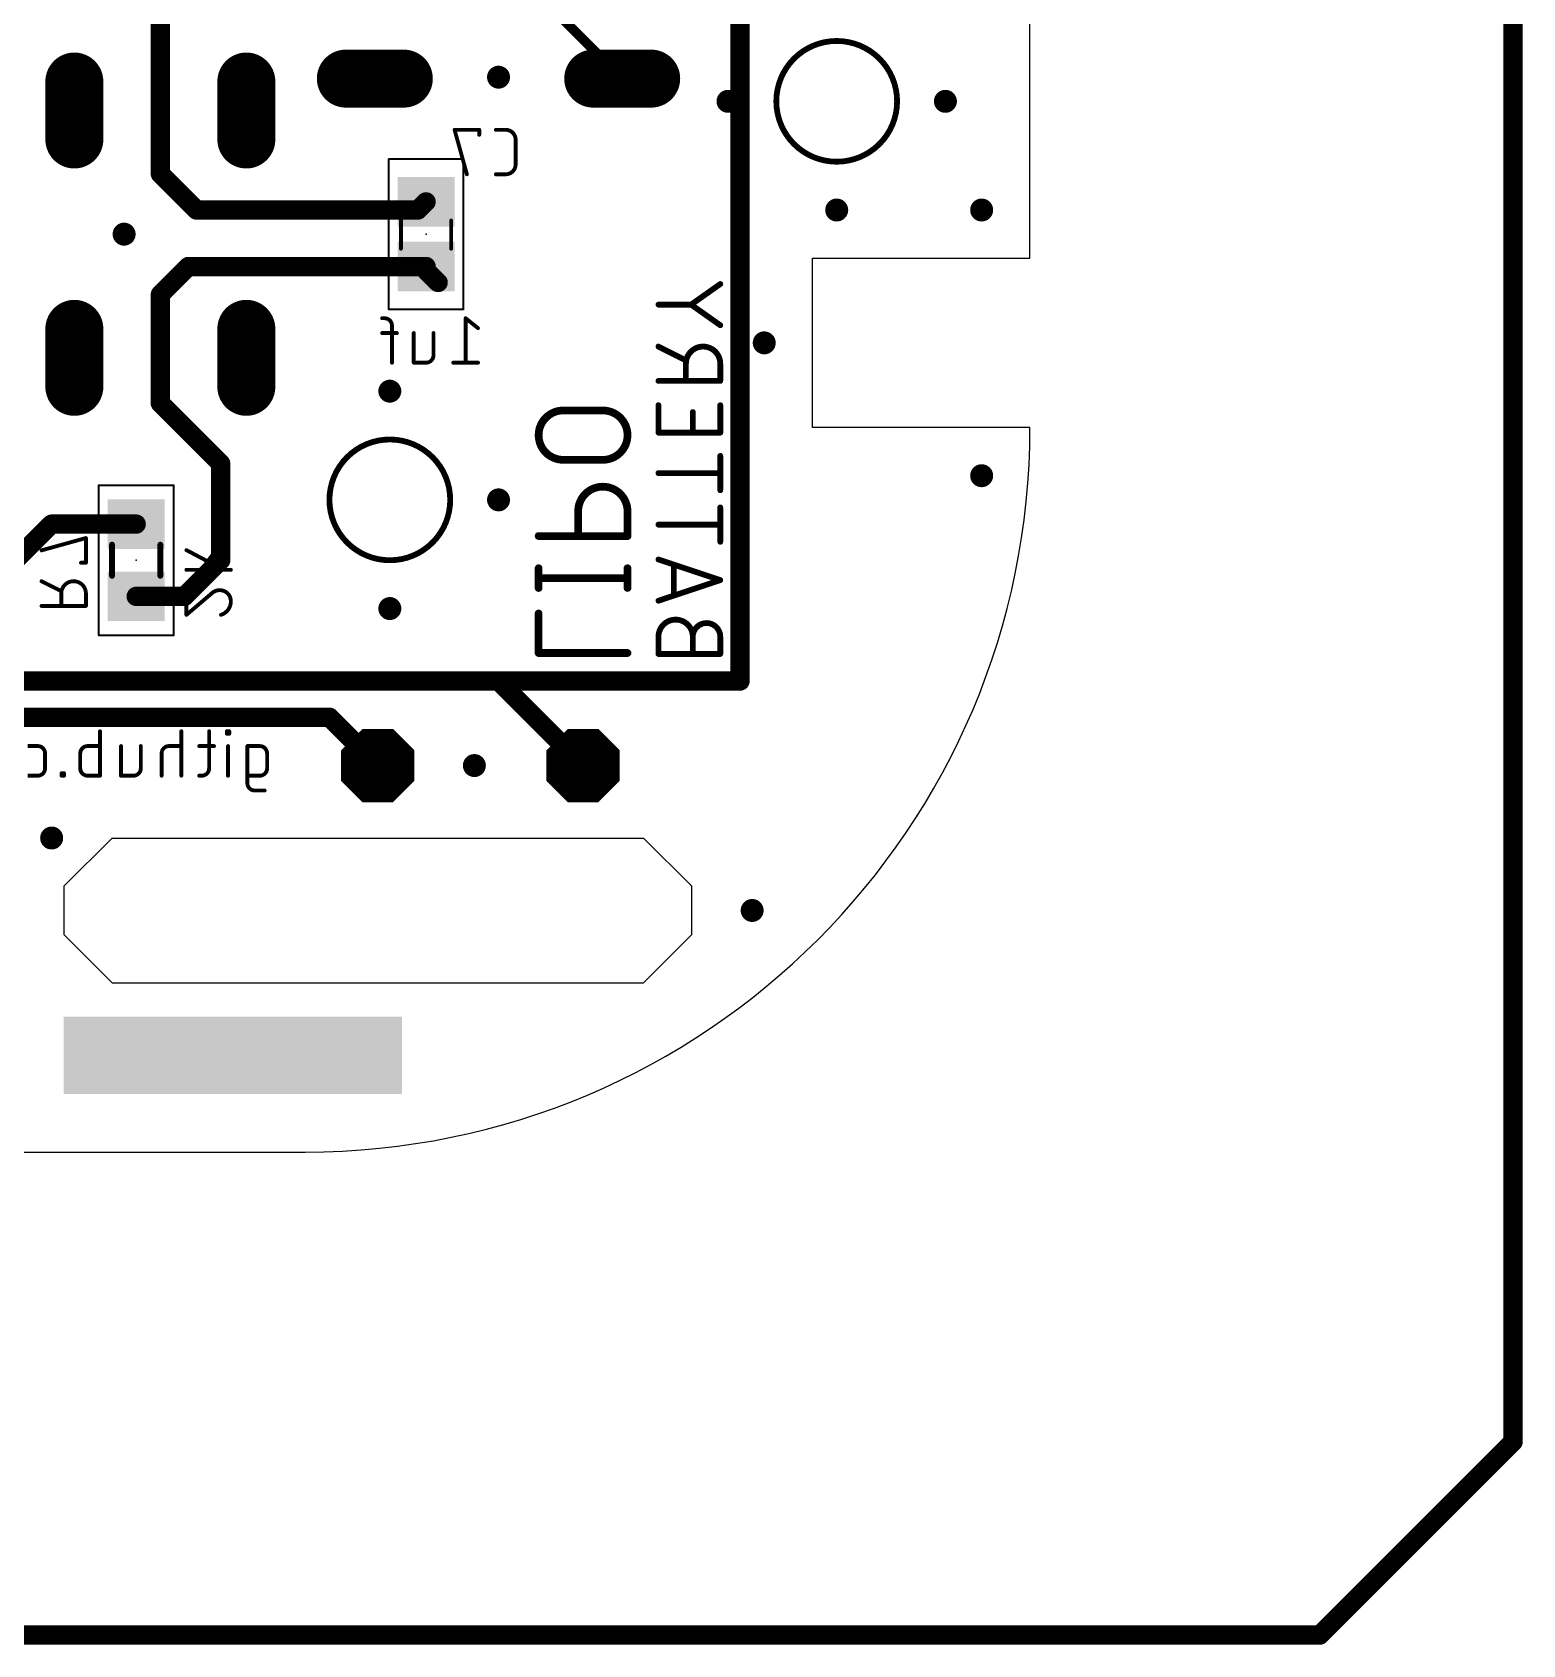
# Model space of a CAD drawing. Extents: x -1.81 to 1.71, y -2.71 to 1.61.
# Drawn here: x 0.167 to 1.71, y -2.71 to -1.041 of the extents above; entities that cross this region are included whole.
import ezdxf

# ---------------------------------------------------------------- set-up
doc = ezdxf.new("R2010")
doc.units = 0
for name, color, linetype in [('16', 175, 'CONTINUOUS'), ('17', 82, 'CONTINUOUS'), ('18', 82, 'CONTINUOUS'), ('20', 30, 'CONTINUOUS'), ('22', 253, 'CONTINUOUS'), ('24', 7, 'CONTINUOUS'), ('26', 253, 'CONTINUOUS'), ('40', 175, 'CONTINUOUS'), ('52', 253, 'CONTINUOUS')]:
    doc.layers.add(name, color=color, linetype=linetype)

# ---------------------------------------------------------------- blocks, each defined once
blk = doc.blocks.new('LONGP100')
at = {"const_width": 1}
blk.add_lwpolyline([(-0.5, 0), (0.5, 0)], dxfattribs=at)
at = {"const_width": 0.5}
for points in [[(-0.5, 0.25, 1), (-0.5, -0.25)], [(0.5, -0.25, 1), (0.5, 0.25)]]:
    blk.add_lwpolyline(points, format="xyb", dxfattribs=at)
blk = doc.blocks.new('RECT')
blk.add_solid([(-0.5, -0.5), (0.5, -0.5), (-0.5, 0.5), (0.5, 0.5)])
blk = doc.blocks.new('OCTAGONP')
at = {"const_width": 0.5}
blk.add_lwpolyline([(-0.25, -0.103553), (-0.25, 0.103553), (-0.103553, 0.25), (0.103553, 0.25), (0.25, 0.103553), (0.25, -0.103553), (0.103553, -0.25), (-0.103553, -0.25), (-0.25, -0.103553), (-0.25, 0.103553)], dxfattribs=at)
blk = doc.blocks.new('ROUNDV')
at = {"const_width": 0.5}
blk.add_lwpolyline([(0, -0.25, 1), (0, 0.25, 1), (0, -0.25)], format="xyb", dxfattribs=at)

msp = doc.modelspace()

# ---------------------------------------------------------------- linework, layer by layer
at = {"layer": '16'}
for points, const_width in [([(1.7, 1.4), (1.7, -2.5)], 0.02), ([(0.778, -1.089), (0.675, -0.986)], 0.01), ([(0.3, -1.025), (0.3, -1.075)], 0.02), ([(0.3, -1.075), (0.3, -1.1875)], 0.02), ([(0.3, -1.1875), (0.3375, -1.225)], 0.02), ([(0.3375, -1.225), (0.566535, -1.225)], 0.02), ([(0.566535, -1.225), (0.575, -1.216535)], 0.02), ([(0.3, -1.3125), (0.329035, -1.283465)], 0.02), ([(0.329035, -1.283465), (0.575, -1.283465)], 0.02), ([(0.575, -1.2875), (0.575, -1.283465)], 0.02), ([(0.5875, -1.3), (0.575, -1.2875)], 0.02), ([(0.3, -1.425), (0.3, -1.3125)], 0.02), ([(0.3625, -1.4875), (0.3, -1.425)], 0.02), ([(0.3625, -1.4875), (0.3625, -1.587402)], 0.02), ([(0.187402, -1.550098), (0.15, -1.5875)], 0.02), ([(0.275, -1.550098), (0.187402, -1.550098)], 0.02), ([(0.3625, -1.587402), (0.325, -1.624902)], 0.02), ([(0.325, -1.624902), (0.275, -1.624902)], 0.02), ([(0.65, -1.7125), (-0.6375, -1.7125)], 0.02), ([(0.7375, -1.8), (0.65, -1.7125)], 0.02), ([(-0.6625, -1.75), (0.475, -1.75)], 0.02), ([(0.475, -1.75), (0.525, -1.8)], 0.02), ([(1.7, -2.5), (1.5, -2.7)], 0.02), ([(1.5, -2.7), (-1.6, -2.7)], 0.02)]:
    msp.add_lwpolyline(points, dxfattribs=dict(at, const_width=const_width))
for points, const_width in [([(0.305, -1.075, 1), (0.295, -1.075)], 0.01), ([(0.295, -1.075, 1), (0.305, -1.075)], 0.01), ([(0.776232, -1.090768, 1), (0.779768, -1.087232)], 0.005), ([(0.303536, -1.183964, 1), (0.296464, -1.191036)], 0.01), ([(0.295, -1.1875, 1), (0.305, -1.1875)], 0.01), ([(0.3375, -1.22, 1), (0.3375, -1.23)], 0.01), ([(0.333964, -1.228536, 1), (0.341036, -1.221464)], 0.01), ([(0.563, -1.221464, 1), (0.570071, -1.228536)], 0.01), ([(0.566535, -1.23, 1), (0.566535, -1.22)], 0.01), ([(0.578536, -1.220071, 1), (0.571464, -1.213)], 0.01), ([(0.329035, -1.278465, 1), (0.329035, -1.288465)], 0.01), ([(0.332571, -1.287, 1), (0.3255, -1.279929)], 0.01), ([(0.578536, -1.283964, 1), (0.571464, -1.291036)], 0.01), ([(0.58, -1.283465, 1), (0.57, -1.283465)], 0.01), ([(0.57, -1.2875, 1), (0.58, -1.2875)], 0.01), ([(0.575, -1.288465, 1), (0.575, -1.278465)], 0.01), ([(0.583964, -1.303536, 1), (0.591036, -1.296464)], 0.01), ([(0.296464, -1.308964, 1), (0.303536, -1.316036)], 0.01), ([(0.305, -1.3125, 1), (0.295, -1.3125)], 0.01), ([(0.303536, -1.421464, 1), (0.296464, -1.428536)], 0.01), ([(0.295, -1.425, 1), (0.305, -1.425)], 0.01), ([(0.3675, -1.4875, 1), (0.3575, -1.4875)], 0.01), ([(0.358964, -1.491036, 1), (0.366036, -1.483964)], 0.01), ([(0.187402, -1.545098, 1), (0.187402, -1.555098)], 0.01), ([(0.190937, -1.553634, 1), (0.183866, -1.546563)], 0.01), ([(0.275, -1.555098, 1), (0.275, -1.545098)], 0.01), ([(0.3575, -1.587402, 1), (0.3675, -1.587402)], 0.01), ([(0.366036, -1.590937, 1), (0.358964, -1.583866)], 0.01), ([(0.275, -1.619902, 1), (0.275, -1.629902)], 0.01), ([(0.321464, -1.621366, 1), (0.328536, -1.628437)], 0.01), ([(0.325, -1.629902, 1), (0.325, -1.619902)], 0.01), ([(0.653536, -1.708964, 1), (0.646464, -1.716036)], 0.01), ([(0.65, -1.7175, 1), (0.65, -1.7075)], 0.01), ([(0.478536, -1.746464, 1), (0.471464, -1.753536)], 0.01), ([(0.475, -1.755, 1), (0.475, -1.745)], 0.01), ([(0.521464, -1.803536, 1), (0.528536, -1.796464)], 0.01), ([(0.733964, -1.803536, 1), (0.741036, -1.796464)], 0.01), ([(1.695, -2.5, 1), (1.705, -2.5)], 0.01), ([(1.703536, -2.503536, 1), (1.696464, -2.496464)], 0.01), ([(1.496464, -2.696464, 1), (1.503536, -2.703536)], 0.01), ([(1.5, -2.705, 1), (1.5, -2.695)], 0.01)]:
    msp.add_lwpolyline(points, format="xyb", dxfattribs=dict(at, const_width=const_width))
at = {"layer": '20'}
for p, q in [((1.2, -1.275), (1.2, -0.05)), ((0.975, -1.45), (0.975, -1.275)), ((0.975, -1.275), (1.2, -1.275)), ((1.2, -1.45), (0.975, -1.45)), ((0.2, -1.925), (0.25, -1.875)), ((0.25, -1.875), (0.8, -1.875)), ((0.85, -1.925), (0.8, -1.875)), ((0.2, -1.925), (0.2, -1.975)), ((0.85, -1.975), (0.85, -1.925)), ((0.2, -1.975), (0.25, -2.025)), ((0.8, -2.025), (0.85, -1.975)), ((0.25, -2.025), (0.8, -2.025)), ((-0.45, -2.2), (0.45, -2.2))]:
    msp.add_line(p, q, dxfattribs=at)
at = {"layer": '20', "const_width": 0.006}
for points in [[(1, -1.175, 1), (1, -1.05, 1), (1, -1.175)], [(0.5375, -1.5875, 1), (0.5375, -1.4625, 1), (0.5375, -1.5875)]]:
    msp.add_lwpolyline(points, format="xyb", dxfattribs=at)
at = {"layer": '20'}
msp.add_arc((0.45, -1.45), 0.75, 270, 0, dxfattribs=at)
at = {"layer": '22'}
for points, const_width in [([(0.9, -0.9125), (0.9, -1.7125)], 0.02), ([(0.849278, -1.322927), (0.8795, -1.301594)], 0.006), ([(0.532056, -1.337), (0.5295, -1.337)], 0.004), ([(0.628744, -1.347222), (0.615967, -1.337)], 0.004), ([(0.615967, -1.337), (0.615967, -1.383)], 0.004), ([(0.8155, -1.322927), (0.849278, -1.322927)], 0.006), ([(0.8795, -1.34426), (0.849278, -1.322927)], 0.006), ([(0.544833, -1.352333), (0.5295, -1.352333)], 0.004), ([(0.539722, -1.383), (0.539722, -1.344667)], 0.004), ([(0.562244, -1.383), (0.562244, -1.352333)], 0.004), ([(0.582689, -1.352333), (0.582689, -1.375333)], 0.004), ([(0.8155, -1.366329), (0.843944, -1.380551)], 0.006), ([(0.575022, -1.383), (0.562244, -1.383)], 0.004), ([(0.628744, -1.383), (0.603189, -1.383)], 0.004), ([(0.843944, -1.384107), (0.843944, -1.401884)], 0.006), ([(0.8795, -1.401884), (0.8795, -1.384107)], 0.006), ([(0.8155, -1.401884), (0.8795, -1.401884)], 0.006), ([(0.757944, -1.432465), (0.717055, -1.432465)], 0.008), ([(0.8155, -1.427018), (0.8155, -1.455463)], 0.006), ([(0.851055, -1.455463), (0.851055, -1.434129)], 0.006), ([(0.8795, -1.455463), (0.8795, -1.427018)], 0.006), ([(0.8155, -1.455463), (0.8795, -1.455463)], 0.006), ([(0.717055, -1.483576), (0.757944, -1.483576)], 0.008), ([(0.8795, -1.515069), (0.8795, -1.479513)], 0.006), ([(0.8155, -1.497291), (0.8795, -1.497291)], 0.006), ([(0.732389, -1.5369), (0.732389, -1.562455)], 0.008), ([(0.7835, -1.562455), (0.7835, -1.5369)], 0.008), ([(0.8795, -1.568404), (0.8795, -1.532848)], 0.006), ([(0.8155, -1.550626), (0.8795, -1.550626)], 0.006), ([(0.6915, -1.562455), (0.7835, -1.562455)], 0.008), ([(0.327, -1.577), (0.348722, -1.5885)], 0.004), ([(0.357667, -1.577), (0.342333, -1.597444)], 0.004), ([(0.8795, -1.608064), (0.8155, -1.586731)], 0.006), ([(0.327, -1.597444), (0.373, -1.597444)], 0.004), ([(0.6915, -1.616203), (0.6915, -1.595758)], 0.008), ([(0.7835, -1.60598), (0.6915, -1.60598)], 0.008), ([(0.7835, -1.616203), (0.7835, -1.595758)], 0.008), ([(0.8315, -1.592064), (0.8315, -1.624064)], 0.006), ([(0.327, -1.644033), (0.327, -1.618478)], 0.004), ([(0.8155, -1.629397), (0.8795, -1.608064)], 0.006), ([(0.352555, -1.622311), (0.327, -1.644033)], 0.004), ([(0.6915, -1.6835), (0.6915, -1.642611)], 0.008), ([(0.8155, -1.666722), (0.8155, -1.6845)], 0.006), ([(0.851055, -1.6845), (0.851055, -1.666722)], 0.006), ([(0.8795, -1.6845), (0.8795, -1.666722)], 0.006), ([(0.7835, -1.6835), (0.6915, -1.6835)], 0.008), ([(0.8155, -1.6845), (0.8795, -1.6845)], 0.006), ([(0.9, -1.7125), (-0.5625, -1.7125)], 0.02), ([(0.237537, -1.7645), (0.237537, -1.8105)], 0.004), ([(0.321768, -1.8105), (0.321768, -1.7645)], 0.004), ([(0.350465, -1.7645), (0.350465, -1.802833)], 0.004), ([(0.371324, -1.7645), (0.368768, -1.7645)], 0.004), ([(0.368768, -1.7645), (0.368768, -1.767056)], 0.004), ([(0.368768, -1.767056), (0.371324, -1.767056)], 0.004), ([(0.371324, -1.767056), (0.371324, -1.7645)], 0.004), ([(0.17305, -1.779833), (0.162828, -1.779833)], 0.004), ([(0.180716, -1.802833), (0.180716, -1.7875)], 0.004), ([(0.217092, -1.802833), (0.217092, -1.7875)], 0.004), ([(0.224759, -1.779833), (0.237537, -1.779833)], 0.004), ([(0.259324, -1.8105), (0.259324, -1.779833)], 0.004), ([(0.279768, -1.779833), (0.279768, -1.802833)], 0.004), ([(0.301324, -1.7875), (0.301324, -1.8105)], 0.004), ([(0.321768, -1.779833), (0.308991, -1.779833)], 0.004), ([(0.355577, -1.779833), (0.340243, -1.779833)], 0.004), ([(0.370046, -1.8105), (0.370046, -1.779833)], 0.004), ([(0.402833, -1.779833), (0.390056, -1.779833)], 0.004), ([(0.390056, -1.779833), (0.390056, -1.818167)], 0.004), ([(0.4105, -1.802833), (0.4105, -1.7875)], 0.004), ([(0.162828, -1.8105), (0.17305, -1.8105)], 0.004), ([(0.200324, -1.807945), (0.197769, -1.807945)], 0.004), ([(0.197769, -1.807945), (0.197769, -1.8105)], 0.004), ([(0.197769, -1.8105), (0.200324, -1.8105)], 0.004), ([(0.200324, -1.8105), (0.200324, -1.807945)], 0.004), ([(0.237537, -1.8105), (0.224759, -1.8105)], 0.004), ([(0.272102, -1.8105), (0.259324, -1.8105)], 0.004), ([(0.342799, -1.8105), (0.340243, -1.8105)], 0.004), ([(0.390056, -1.8105), (0.402833, -1.8105)], 0.004), ([(0.397722, -1.825833), (0.407945, -1.825833)], 0.004)]:
    msp.add_lwpolyline(points, dxfattribs=dict(at, const_width=const_width))
for points, const_width in [([(0.880365, -1.302819, 1), (0.878635, -1.300368)], 0.003), ([(0.5295, -1.336, 1), (0.5295, -1.338)], 0.002), ([(0.539722, -1.344667, 0.414204), (0.532056, -1.337)], 0.004), ([(0.532056, -1.336, 1), (0.532056, -1.338)], 0.002), ([(0.532056, -1.338, 1), (0.532056, -1.336)], 0.002), ([(0.616591, -1.336219, 1), (0.615342, -1.337781)], 0.002), ([(0.616967, -1.337, 1), (0.614967, -1.337)], 0.002), ([(0.8155, -1.321427, 1), (0.8155, -1.324427)], 0.003), ([(0.850143, -1.321701, 1), (0.848413, -1.324152)], 0.003), ([(0.848413, -1.321701, 1), (0.850143, -1.324152)], 0.003), ([(0.849278, -1.324427, 1), (0.849278, -1.321427)], 0.003), ([(0.5295, -1.351333, 1), (0.5295, -1.353333)], 0.002), ([(0.540722, -1.344667, 1), (0.538722, -1.344667)], 0.002), ([(0.538722, -1.344667, 1), (0.540722, -1.344667)], 0.002), ([(0.544833, -1.353333, 1), (0.544833, -1.351333)], 0.002), ([(0.563244, -1.352333, 1), (0.561244, -1.352333)], 0.002), ([(0.583689, -1.352333, 1), (0.581689, -1.352333)], 0.002), ([(0.62812, -1.348003, 1), (0.629369, -1.346441)], 0.002), ([(0.878635, -1.345486, 1), (0.880365, -1.343035)], 0.003), ([(0.816171, -1.364987, 1), (0.814829, -1.367671)], 0.003), ([(0.8795, -1.384107, 1), (0.843944, -1.384107)], 0.006), ([(0.538722, -1.383, 1), (0.540722, -1.383)], 0.002), ([(0.562244, -1.382, 1), (0.562244, -1.384)], 0.002), ([(0.561244, -1.383, 1), (0.563244, -1.383)], 0.002), ([(0.575022, -1.383, 0.414214), (0.582689, -1.375333)], 0.004), ([(0.575022, -1.382, 1), (0.575022, -1.384)], 0.002), ([(0.575022, -1.384, 1), (0.575022, -1.382)], 0.002), ([(0.583689, -1.375333, 1), (0.581689, -1.375333)], 0.002), ([(0.581689, -1.375333, 1), (0.583689, -1.375333)], 0.002), ([(0.603189, -1.382, 1), (0.603189, -1.384)], 0.002), ([(0.614967, -1.383, 1), (0.616967, -1.383)], 0.002), ([(0.628744, -1.384, 1), (0.628744, -1.382)], 0.002), ([(0.845444, -1.384107, 1), (0.842444, -1.384107)], 0.003), ([(0.842444, -1.384107, 1), (0.845444, -1.384107)], 0.003), ([(0.843274, -1.381893, 1), (0.844615, -1.37921)], 0.003), ([(0.881, -1.384107, 1), (0.878, -1.384107)], 0.003), ([(0.878, -1.384107, 1), (0.881, -1.384107)], 0.003), ([(0.8155, -1.400384, 1), (0.8155, -1.403384)], 0.003), ([(0.842444, -1.401884, 1), (0.845444, -1.401884)], 0.003), ([(0.878, -1.401884, 1), (0.881, -1.401884)], 0.003), ([(0.8795, -1.403384, 1), (0.8795, -1.400384)], 0.003), ([(0.717055, -1.432465, 1), (0.717055, -1.483576)], 0.008), ([(0.717055, -1.430465, 1), (0.717055, -1.434465)], 0.004), ([(0.717055, -1.434465, 1), (0.717055, -1.430465)], 0.004), ([(0.757944, -1.483576, 1), (0.757944, -1.432465)], 0.008), ([(0.757944, -1.430465, 1), (0.757944, -1.434465)], 0.004), ([(0.757944, -1.434465, 1), (0.757944, -1.430465)], 0.004), ([(0.817, -1.427018, 1), (0.814, -1.427018)], 0.003), ([(0.852555, -1.434129, 1), (0.849555, -1.434129)], 0.003), ([(0.881, -1.427018, 1), (0.878, -1.427018)], 0.003), ([(0.8155, -1.453963, 1), (0.8155, -1.456963)], 0.003), ([(0.814, -1.455463, 1), (0.817, -1.455463)], 0.003), ([(0.849555, -1.455463, 1), (0.852555, -1.455463)], 0.003), ([(0.878, -1.455463, 1), (0.881, -1.455463)], 0.003), ([(0.8795, -1.456963, 1), (0.8795, -1.453963)], 0.003), ([(0.717055, -1.481576, 1), (0.717055, -1.485576)], 0.004), ([(0.717055, -1.485576, 1), (0.717055, -1.481576)], 0.004), ([(0.757944, -1.481576, 1), (0.757944, -1.485576)], 0.004), ([(0.757944, -1.485576, 1), (0.757944, -1.481576)], 0.004), ([(0.881, -1.479513, 1), (0.878, -1.479513)], 0.003), ([(0.8155, -1.495791, 1), (0.8155, -1.498791)], 0.003), ([(0.8795, -1.498791, 1), (0.8795, -1.495791)], 0.003), ([(0.7835, -1.5369, 1), (0.732389, -1.5369)], 0.008), ([(0.878, -1.515069, 1), (0.881, -1.515069)], 0.003), ([(0.734389, -1.5369, 1), (0.730389, -1.5369)], 0.004), ([(0.730389, -1.5369, 1), (0.734389, -1.5369)], 0.004), ([(0.7855, -1.5369, 1), (0.7815, -1.5369)], 0.004), ([(0.7815, -1.5369, 1), (0.7855, -1.5369)], 0.004), ([(0.881, -1.532848, 1), (0.878, -1.532848)], 0.003), ([(0.8155, -1.549126, 1), (0.8155, -1.552126)], 0.003), ([(0.8795, -1.552126, 1), (0.8795, -1.549126)], 0.003), ([(0.6915, -1.560455, 1), (0.6915, -1.564455)], 0.004), ([(0.730389, -1.562455, 1), (0.734389, -1.562455)], 0.004), ([(0.7815, -1.562455, 1), (0.7855, -1.562455)], 0.004), ([(0.7835, -1.564455, 1), (0.7835, -1.560455)], 0.004), ([(0.878, -1.568404, 1), (0.881, -1.568404)], 0.003), ([(0.327468, -1.576116, 1), (0.326532, -1.577884)], 0.002), ([(0.358467, -1.5776, 1), (0.356867, -1.5764)], 0.002), ([(0.815974, -1.585308, 1), (0.815026, -1.588154)], 0.003), ([(0.327, -1.596444, 1), (0.327, -1.598444)], 0.002), ([(0.341533, -1.596844, 1), (0.343133, -1.598044)], 0.002), ([(0.348254, -1.589384, 1), (0.34919, -1.587616)], 0.002), ([(0.373, -1.598444, 1), (0.373, -1.596444)], 0.002), ([(0.6935, -1.595758, 1), (0.6895, -1.595758)], 0.004), ([(0.6915, -1.60398, 1), (0.6915, -1.60798)], 0.004), ([(0.7855, -1.595758, 1), (0.7815, -1.595758)], 0.004), ([(0.7835, -1.60798, 1), (0.7835, -1.60398)], 0.004), ([(0.833, -1.592064, 1), (0.83, -1.592064)], 0.003), ([(0.328, -1.618478, 1), (0.326, -1.618478)], 0.002), ([(0.3615, -1.618478, 0.205252), (0.352555, -1.622311)], 0.004), ([(0.373, -1.629978, 0.414214), (0.3615, -1.618478)], 0.004), ([(0.3615, -1.617478, 1), (0.3615, -1.619478)], 0.002), ([(0.3615, -1.619478, 1), (0.3615, -1.617478)], 0.002), ([(0.6895, -1.616203, 1), (0.6935, -1.616203)], 0.004), ([(0.7815, -1.616203, 1), (0.7855, -1.616203)], 0.004), ([(0.879974, -1.609487, 1), (0.879026, -1.606641)], 0.003), ([(0.879026, -1.609487, 1), (0.879974, -1.606641)], 0.003), ([(0.351831, -1.621621, 1), (0.35328, -1.623001)], 0.002), ([(0.353203, -1.623073, 1), (0.351908, -1.621549)], 0.002), ([(0.362778, -1.644033, 0.325189), (0.373, -1.629978)], 0.004), ([(0.374, -1.629978, 1), (0.372, -1.629978)], 0.002), ([(0.372, -1.629978, 1), (0.374, -1.629978)], 0.002), ([(0.815026, -1.627974, 1), (0.815974, -1.63082)], 0.003), ([(0.83, -1.624064, 1), (0.833, -1.624064)], 0.003), ([(0.326352, -1.643271, 1), (0.327648, -1.644795)], 0.002), ([(0.326, -1.644033, 1), (0.328, -1.644033)], 0.002), ([(0.36247, -1.643082, 1), (0.363086, -1.644985)], 0.002), ([(0.6935, -1.642611, 1), (0.6895, -1.642611)], 0.004), ([(0.851055, -1.666722, 1), (0.8155, -1.666722)], 0.006), ([(0.8795, -1.666722, 1), (0.851055, -1.666722)], 0.006), ([(0.817, -1.666722, 1), (0.814, -1.666722)], 0.003), ([(0.814, -1.666722, 1), (0.817, -1.666722)], 0.003), ([(0.852555, -1.666722, 1), (0.849555, -1.666722)], 0.003), ([(0.849555, -1.666722, 1), (0.852555, -1.666722)], 0.003), ([(0.849555, -1.666722, 1), (0.852555, -1.666722)], 0.003), ([(0.881, -1.666722, 1), (0.878, -1.666722)], 0.003), ([(0.878, -1.666722, 1), (0.881, -1.666722)], 0.003), ([(0.6915, -1.6815, 1), (0.6915, -1.6855)], 0.004), ([(0.6895, -1.6835, 1), (0.6935, -1.6835)], 0.004), ([(0.7835, -1.6855, 1), (0.7835, -1.6815)], 0.004), ([(0.8155, -1.683, 1), (0.8155, -1.686)], 0.003), ([(0.814, -1.6845, 1), (0.817, -1.6845)], 0.003), ([(0.849555, -1.6845, 1), (0.852555, -1.6845)], 0.003), ([(0.878, -1.6845, 1), (0.881, -1.6845)], 0.003), ([(0.8795, -1.686, 1), (0.8795, -1.683)], 0.003), ([(0.895, -1.7125, 1), (0.905, -1.7125)], 0.01), ([(0.9, -1.7175, 1), (0.9, -1.7075)], 0.01), ([(0.238537, -1.7645, 1), (0.236537, -1.7645)], 0.002), ([(0.322768, -1.7645, 1), (0.320768, -1.7645)], 0.002), ([(0.351465, -1.7645, 1), (0.349465, -1.7645)], 0.002), ([(0.368768, -1.7635, 1), (0.368768, -1.7655)], 0.002), ([(0.369768, -1.7645, 1), (0.367768, -1.7645)], 0.002), ([(0.368768, -1.766056, 1), (0.368768, -1.768056)], 0.002), ([(0.367768, -1.767056, 1), (0.369768, -1.767056)], 0.002), ([(0.372324, -1.7645, 1), (0.370324, -1.7645)], 0.002), ([(0.370324, -1.767056, 1), (0.372324, -1.767056)], 0.002), ([(0.371324, -1.7655, 1), (0.371324, -1.7635)], 0.002), ([(0.371324, -1.768056, 1), (0.371324, -1.766056)], 0.002), ([(0.180716, -1.7875, 0.414214), (0.17305, -1.779833)], 0.004), ([(0.17305, -1.778833, 1), (0.17305, -1.780833)], 0.002), ([(0.17305, -1.780833, 1), (0.17305, -1.778833)], 0.002), ([(0.181716, -1.7875, 1), (0.179716, -1.7875)], 0.002), ([(0.224759, -1.779833, 0.414218), (0.217092, -1.7875)], 0.004), ([(0.218092, -1.7875, 1), (0.216092, -1.7875)], 0.002), ([(0.224759, -1.778833, 1), (0.224759, -1.780833)], 0.002), ([(0.224759, -1.780833, 1), (0.224759, -1.778833)], 0.002), ([(0.237537, -1.780833, 1), (0.237537, -1.778833)], 0.002), ([(0.260324, -1.779833, 1), (0.258324, -1.779833)], 0.002), ([(0.280768, -1.779833, 1), (0.278768, -1.779833)], 0.002), ([(0.308991, -1.779833, 0.414204), (0.301324, -1.7875)], 0.004), ([(0.302324, -1.7875, 1), (0.300324, -1.7875)], 0.002), ([(0.308991, -1.778833, 1), (0.308991, -1.780833)], 0.002), ([(0.308991, -1.780833, 1), (0.308991, -1.778833)], 0.002), ([(0.321768, -1.780833, 1), (0.321768, -1.778833)], 0.002), ([(0.340243, -1.778833, 1), (0.340243, -1.780833)], 0.002), ([(0.355577, -1.780833, 1), (0.355577, -1.778833)], 0.002), ([(0.371046, -1.779833, 1), (0.369046, -1.779833)], 0.002), ([(0.390056, -1.778833, 1), (0.390056, -1.780833)], 0.002), ([(0.391056, -1.779833, 1), (0.389056, -1.779833)], 0.002), ([(0.4105, -1.7875, 0.414214), (0.402833, -1.779833)], 0.004), ([(0.402833, -1.778833, 1), (0.402833, -1.780833)], 0.002), ([(0.402833, -1.780833, 1), (0.402833, -1.778833)], 0.002), ([(0.4115, -1.7875, 1), (0.4095, -1.7875)], 0.002), ([(0.17305, -1.8105, 0.414214), (0.180716, -1.802833)], 0.004), ([(0.179716, -1.7875, 1), (0.181716, -1.7875)], 0.002), ([(0.181716, -1.802833, 1), (0.179716, -1.802833)], 0.002), ([(0.179716, -1.802833, 1), (0.181716, -1.802833)], 0.002), ([(0.216092, -1.7875, 1), (0.218092, -1.7875)], 0.002), ([(0.217092, -1.802833, 0.414204), (0.224759, -1.8105)], 0.004), ([(0.218092, -1.802833, 1), (0.216092, -1.802833)], 0.002), ([(0.216092, -1.802833, 1), (0.218092, -1.802833)], 0.002), ([(0.272102, -1.8105, 0.414214), (0.279768, -1.802833)], 0.004), ([(0.280768, -1.802833, 1), (0.278768, -1.802833)], 0.002), ([(0.278768, -1.802833, 1), (0.280768, -1.802833)], 0.002), ([(0.300324, -1.7875, 1), (0.302324, -1.7875)], 0.002), ([(0.342799, -1.8105, 0.414214), (0.350465, -1.802833)], 0.004), ([(0.351465, -1.802833, 1), (0.349465, -1.802833)], 0.002), ([(0.349465, -1.802833, 1), (0.351465, -1.802833)], 0.002), ([(0.402833, -1.8105, 0.414214), (0.4105, -1.802833)], 0.004), ([(0.4095, -1.7875, 1), (0.4115, -1.7875)], 0.002), ([(0.4115, -1.802833, 1), (0.4095, -1.802833)], 0.002), ([(0.4095, -1.802833, 1), (0.4115, -1.802833)], 0.002), ([(0.17305, -1.8095, 1), (0.17305, -1.8115)], 0.002), ([(0.17305, -1.8115, 1), (0.17305, -1.8095)], 0.002), ([(0.197769, -1.806945, 1), (0.197769, -1.808945)], 0.002), ([(0.198769, -1.807945, 1), (0.196769, -1.807945)], 0.002), ([(0.197769, -1.8095, 1), (0.197769, -1.8115)], 0.002), ([(0.196769, -1.8105, 1), (0.198769, -1.8105)], 0.002), ([(0.201324, -1.807945, 1), (0.199324, -1.807945)], 0.002), ([(0.199324, -1.8105, 1), (0.201324, -1.8105)], 0.002), ([(0.200324, -1.808945, 1), (0.200324, -1.806945)], 0.002), ([(0.200324, -1.8115, 1), (0.200324, -1.8095)], 0.002), ([(0.224759, -1.8095, 1), (0.224759, -1.8115)], 0.002), ([(0.224759, -1.8115, 1), (0.224759, -1.8095)], 0.002), ([(0.236537, -1.8105, 1), (0.238537, -1.8105)], 0.002), ([(0.237537, -1.8115, 1), (0.237537, -1.8095)], 0.002), ([(0.259324, -1.8095, 1), (0.259324, -1.8115)], 0.002), ([(0.258324, -1.8105, 1), (0.260324, -1.8105)], 0.002), ([(0.272102, -1.8095, 1), (0.272102, -1.8115)], 0.002), ([(0.272102, -1.8115, 1), (0.272102, -1.8095)], 0.002), ([(0.300324, -1.8105, 1), (0.302324, -1.8105)], 0.002), ([(0.320768, -1.8105, 1), (0.322768, -1.8105)], 0.002), ([(0.340243, -1.8095, 1), (0.340243, -1.8115)], 0.002), ([(0.342799, -1.8095, 1), (0.342799, -1.8115)], 0.002), ([(0.342799, -1.8115, 1), (0.342799, -1.8095)], 0.002), ([(0.369046, -1.8105, 1), (0.371046, -1.8105)], 0.002), ([(0.390056, -1.8095, 1), (0.390056, -1.8115)], 0.002), ([(0.390056, -1.818167, 0.414218), (0.397722, -1.825833)], 0.004), ([(0.391056, -1.818167, 1), (0.389056, -1.818167)], 0.002), ([(0.389056, -1.818167, 1), (0.391056, -1.818167)], 0.002), ([(0.402833, -1.8095, 1), (0.402833, -1.8115)], 0.002), ([(0.402833, -1.8115, 1), (0.402833, -1.8095)], 0.002), ([(0.397722, -1.824833, 1), (0.397722, -1.826833)], 0.002), ([(0.397722, -1.826833, 1), (0.397722, -1.824833)], 0.002), ([(0.407945, -1.826833, 1), (0.407945, -1.824833)], 0.002)]:
    msp.add_lwpolyline(points, format="xyb", dxfattribs=dict(at, const_width=const_width))
at = {"layer": '24'}
for p in [(0.575, -1.25), (0.275, -1.5875)]:
    msp.add_point(p, dxfattribs=at)
at = {"layer": '26'}
for points, const_width in [([(0.605464, -1.141732, 1), (0.603536, -1.142268)], 0.002), ([(0.6045, -1.141, 1), (0.6045, -1.143)], 0.002), ([(0.631055, -1.142, 1), (0.629055, -1.142)], 0.002), ([(0.629055, -1.147111, 1), (0.631055, -1.147111)], 0.002), ([(0.630055, -1.143, 1), (0.630055, -1.141)], 0.002), ([(0.647242, -1.141, 1), (0.647242, -1.143)], 0.002), ([(0.667686, -1.152222, 0.414207), (0.657464, -1.142)], 0.004), ([(0.657464, -1.141, 1), (0.657464, -1.143)], 0.002), ([(0.657464, -1.143, 1), (0.657464, -1.141)], 0.002), ([(0.668686, -1.152222, 1), (0.666686, -1.152222)], 0.002), ([(0.666686, -1.152222, 1), (0.668686, -1.152222)], 0.002), ([(0.657464, -1.188, 0.414214), (0.667686, -1.177778)], 0.004), ([(0.668686, -1.177778, 1), (0.666686, -1.177778)], 0.002), ([(0.666686, -1.177778, 1), (0.668686, -1.177778)], 0.002), ([(0.616314, -1.188268, 1), (0.618241, -1.187732)], 0.002), ([(0.647242, -1.187, 1), (0.647242, -1.189)], 0.002), ([(0.657464, -1.187, 1), (0.657464, -1.189)], 0.002), ([(0.657464, -1.189, 1), (0.657464, -1.187)], 0.002), ([(0.224, -1.5645, 1), (0.222, -1.5645)], 0.002), ([(0.223268, -1.565464, 1), (0.222732, -1.563536)], 0.002), ([(0.176732, -1.576314, 1), (0.177268, -1.578241)], 0.002), ([(0.217889, -1.589055, 1), (0.217889, -1.591055)], 0.002), ([(0.222, -1.590055, 1), (0.224, -1.590055)], 0.002), ([(0.223, -1.591055, 1), (0.223, -1.589055)], 0.002), ([(0.177447, -1.608316, 1), (0.176553, -1.610104)], 0.002), ([(0.223, -1.621988, 1), (0.197444, -1.621988)], 0.004), ([(0.196997, -1.620327, 1), (0.197892, -1.618538)], 0.002), ([(0.177, -1.633766, 1), (0.177, -1.635766)], 0.002), ([(0.198444, -1.621988, 1), (0.196444, -1.621988)], 0.002), ([(0.196444, -1.621988, 1), (0.198444, -1.621988)], 0.002), ([(0.196444, -1.634766, 1), (0.198444, -1.634766)], 0.002), ([(0.224, -1.621988, 1), (0.222, -1.621988)], 0.002), ([(0.222, -1.621988, 1), (0.224, -1.621988)], 0.002), ([(0.222, -1.634766, 1), (0.224, -1.634766)], 0.002), ([(0.223, -1.635766, 1), (0.223, -1.633766)], 0.002)]:
    msp.add_lwpolyline(points, format="xyb", dxfattribs=dict(at, const_width=const_width))
at = {"layer": '26', "const_width": 0.004}
for points in [[(0.630055, -1.142), (0.6045, -1.142)], [(0.6045, -1.142), (0.617278, -1.188)], [(0.630055, -1.147111), (0.630055, -1.142)], [(0.657464, -1.142), (0.647242, -1.142)], [(0.667686, -1.177778), (0.667686, -1.152222)], [(0.647242, -1.188), (0.657464, -1.188)], [(0.223, -1.5645), (0.177, -1.577278)], [(0.223, -1.590055), (0.223, -1.5645)], [(0.217889, -1.590055), (0.223, -1.590055)], [(0.177, -1.60921), (0.197444, -1.619432)], [(0.177, -1.634766), (0.223, -1.634766)], [(0.197444, -1.621988), (0.197444, -1.634766)], [(0.223, -1.634766), (0.223, -1.621988)]]:
    msp.add_lwpolyline(points, dxfattribs=at)
at = {"layer": '40', "const_width": 0.002}
for points in [[(0.536299, -1.172323), (0.536299, -1.327677)], [(0.613701, -1.172323), (0.536299, -1.172323)], [(0.613701, -1.327677), (0.613701, -1.172323)], [(0.536299, -1.327677), (0.613701, -1.327677)], [(0.236299, -1.509823), (0.236299, -1.665177)], [(0.313701, -1.509823), (0.236299, -1.509823)], [(0.313701, -1.665177), (0.313701, -1.509823)], [(0.236299, -1.665177), (0.313701, -1.665177)]]:
    msp.add_lwpolyline(points, dxfattribs=at)
at = {"layer": '40', "const_width": 0.001}
for points in [[(0.536799, -1.172323, 1), (0.535799, -1.172323)], [(0.536299, -1.171823, 1), (0.536299, -1.172823)], [(0.614201, -1.172323, 1), (0.613201, -1.172323)], [(0.613701, -1.172823, 1), (0.613701, -1.171823)], [(0.536299, -1.327177, 1), (0.536299, -1.328177)], [(0.535799, -1.327677, 1), (0.536799, -1.327677)], [(0.613201, -1.327677, 1), (0.614201, -1.327677)], [(0.613701, -1.328177, 1), (0.613701, -1.327177)], [(0.236799, -1.509823, 1), (0.235799, -1.509823)], [(0.236299, -1.509323, 1), (0.236299, -1.510323)], [(0.314201, -1.509823, 1), (0.313201, -1.509823)], [(0.313701, -1.510323, 1), (0.313701, -1.509323)], [(0.236299, -1.664677, 1), (0.236299, -1.665677)], [(0.235799, -1.665177, 1), (0.236799, -1.665177)], [(0.313201, -1.665177, 1), (0.314201, -1.665177)], [(0.313701, -1.665677, 1), (0.313701, -1.664677)]]:
    msp.add_lwpolyline(points, format="xyb", dxfattribs=at)
at = {"layer": '52'}
for points, const_width in [([(0.549016, -1.235), (0.549016, -1.265)], 0.004), ([(0.600984, -1.235984), (0.600984, -1.265)], 0.004), ([(0.25, -1.571358), (0.25, -1.603642)], 0.006), ([(0.3, -1.571358), (0.3, -1.603642)], 0.006)]:
    msp.add_lwpolyline(points, dxfattribs=dict(at, const_width=const_width))
for points, const_width in [([(0.550016, -1.235, 1), (0.548016, -1.235)], 0.002), ([(0.601984, -1.235984, 1), (0.599984, -1.235984)], 0.002), ([(0.548016, -1.265, 1), (0.550016, -1.265)], 0.002), ([(0.599984, -1.265, 1), (0.601984, -1.265)], 0.002), ([(0.2515, -1.571358, 1), (0.2485, -1.571358)], 0.003), ([(0.3015, -1.571358, 1), (0.2985, -1.571358)], 0.003), ([(0.2485, -1.603642, 1), (0.2515, -1.603642)], 0.003), ([(0.2985, -1.603642, 1), (0.3015, -1.603642)], 0.003)]:
    msp.add_lwpolyline(points, format="xyb", dxfattribs=dict(at, const_width=const_width))

# ---------------------------------------------------------------- block references
at = {"layer": '16'}
for p, xscale, yscale, rotation in [((0.575, -1.216535), 0.051181, 0.059055, 270), ((0.575, -1.283465), 0.051181, 0.059055, 270), ((0.275, -1.550098), 0.051181, 0.059055, 270), ((0.275, -1.624902), 0.051181, 0.059055, 270), ((0.375, -2.1), 0.35, 0.08, 180)]:
    msp.add_blockref('RECT', p, dxfattribs=dict(at, xscale=xscale, yscale=yscale, rotation=rotation))
at = {"layer": '17', "xscale": 0.06, "yscale": 0.06}
for p, rotation in [((0.211, -1.122), 90), ((0.389, -1.122), 90), ((0.522, -1.089), 180), ((0.778, -1.089), 180), ((0.211, -1.378), 90), ((0.389, -1.378), 90)]:
    msp.add_blockref('LONGP100', p, dxfattribs=dict(at, rotation=rotation))
at = {"layer": '17', "xscale": 0.076, "yscale": 0.076}
for p in [(0.525, -1.8), (0.7375, -1.8)]:
    msp.add_blockref('OCTAGONP', p, dxfattribs=at)
at = {"layer": '18', "xscale": 0.02378, "yscale": 0.02378}
for p in [(0.65, -1.0875), (0.8875, -1.1125), (1.1125, -1.1125), (1, -1.225), (1.15, -1.225), (0.2625, -1.25), (0.925, -1.3625), (0.5375, -1.4125), (1.15, -1.5), (0.65, -1.525), (0.5375, -1.6375), (0.625, -1.8), (0.1875, -1.875), (0.9125, -1.95)]:
    msp.add_blockref('ROUNDV', p, dxfattribs=at)
at = {"layer": '52', "rotation": 270}
for p, xscale, yscale in [((0.574955, -1.221766), 0.029531, 0.057091), ((0.574955, -1.278766), 0.029531, 0.057091), ((0.274941, -1.558295), 0.025591, 0.055118), ((0.274941, -1.616295), 0.025591, 0.055118)]:
    msp.add_blockref('RECT', p, dxfattribs=dict(at, xscale=xscale, yscale=yscale))

doc.saveas('drawing.dxf')
